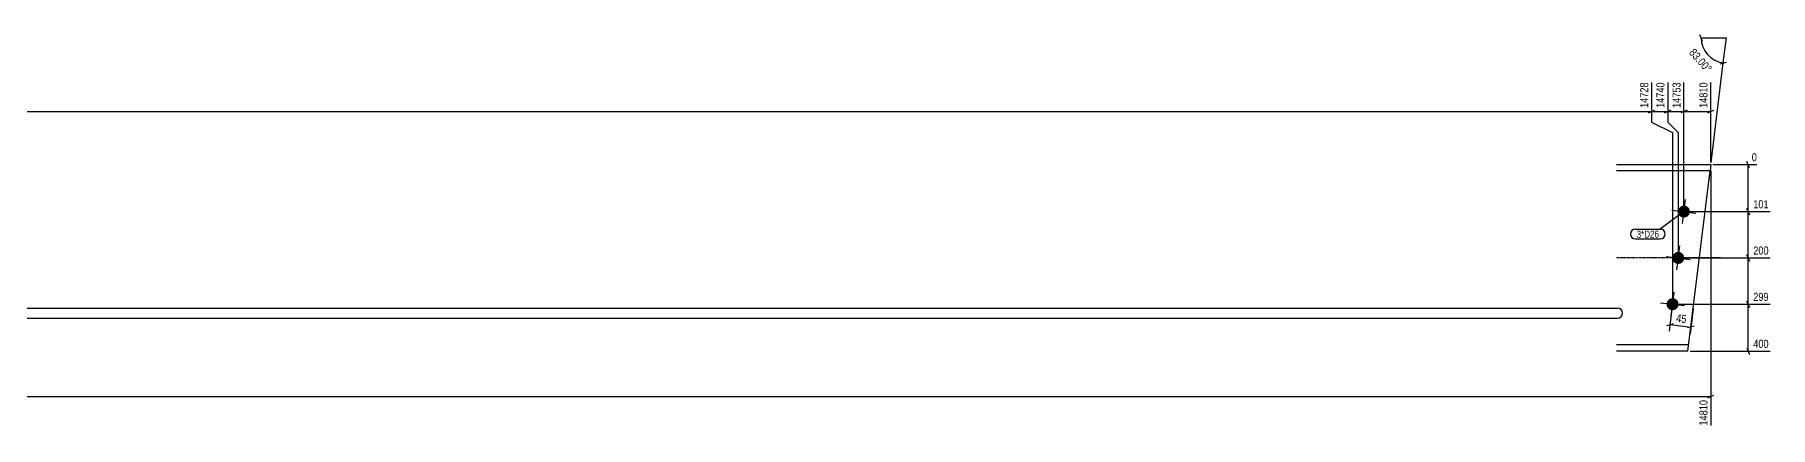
# Model space of a CAD drawing. Header units: millimetres. Extents: x 108 to 51700, y 7 to 4887.
# Drawn here: x 47974 to 51700, y 7 to 849 of the extents above; entities that cross this region are included whole.
import ezdxf

# ---------------------------------------------------------------- set-up
doc = ezdxf.new("R2010")
doc.units = ezdxf.units.MM
doc.linetypes.add('DXK_LINE_DOT2', pattern=[3.9198, 1.9599, -1.9599])
doc.linetypes.add('DXK_LINE_DOT3', pattern=[5.9187, 2.979, -0.9799, 0.9799, -0.9799])
for name, color, linetype in [('MÅLSÆTNING', 7, 'Continuous'), ('STÅL', 7, 'Continuous'), ('TEKST', 7, 'Continuous')]:
    doc.layers.add(name, color=color, linetype=linetype)
doc.styles.add('Arial Narrow', font='ARIALN.TTF', dxfattribs={"height": 0.2})

msp = doc.modelspace()

# ---------------------------------------------------------------- hatches: boundary and pattern name
at = {"layer": 'STÅL', "linetype": 'Continuous'}
for points in [[(51501.7, 471.1, -1), (51527.5, 468, -1)], [(51489.5, 371.9, -1), (51515.3, 368.7, -1)], [(51477.3, 272.6, -1), (51503.1, 269.5, -1)]]:
    msp.add_hatch(color=96, dxfattribs=at).paths.add_polyline_path(points)

# ---------------------------------------------------------------- linework, layer by layer
at = {"layer": 'MÅLSÆTNING', "color": 7, "linetype": 'Continuous'}
for p, q in [((51554.4, 835.2), (51549, 848.7)), ((51551.7, 842), (51605.7, 842)), ((51599.1, 788.4), (51605.7, 842)), ((51572.9, 574.8), (51599.1, 788.4)), ((51592.1, 786.5), (51606.1, 790.2)), ((51445.2, 746.6), (51445.2, 661.6)), ((51479.9, 746.6), (51479.9, 661.6)), ((46584.6, 684.1), (51445.2, 684.1)), ((51438.5, 681.4), (51452, 686.8)), ((51486.7, 686.8), (51473.2, 681.4)), ((51521.3, 686.8), (51507.8, 681.4)), ((51521.3, 686.8), (51507.8, 681.4)), ((51514.6, 684.1), (51572.3, 684.1)), ((51565.6, 681.4), (51579.1, 686.8)), ((51445.2, 661.6), (51490.2, 639.1)), ((51445.2, 661.6), (51490.2, 639.1)), ((51479.9, 661.6), (51502.4, 639.1)), ((51479.9, 661.6), (51502.4, 639.1)), ((51490.2, 639.1), (51490.2, 275.5)), ((51490.2, 639.1), (51490.2, 275.5)), ((51502.4, 639.1), (51502.4, 374.8)), ((51502.4, 639.1), (51502.4, 374.8)), ((51576.8, 570.3), (51671.2, 570.3)), ((51655.3, 563.5), (51649.9, 577)), ((51572.3, 557.6), (51572.3, 10.8)), ((51519.1, 469.5), (51699.7, 469.5)), ((51655.3, 462.8), (51649.9, 476.3)), ((51652.6, 370.3), (51652.6, 469.5)), ((51649.9, 377), (51655.3, 363.5)), ((51655.3, 363.5), (51649.9, 377)), ((51506.9, 370.3), (51699.7, 370.3)), ((51506.9, 370.3), (51699.7, 370.3)), ((51652.6, 271), (51652.6, 370.3)), ((51489.7, 266.6), (51483.1, 213.2)), ((51534.3, 261.1), (51527.8, 207.7)), ((51649.9, 277.8), (51655.3, 264.3)), ((51655.3, 264.3), (51649.9, 277.8)), ((51652.6, 170.3), (51652.6, 271)), ((51477.9, 225.6), (51491.9, 229.4)), ((51484.9, 227.5), (51529.5, 222)), ((51536.6, 223.9), (51522.5, 220.2)), ((51527.7, 170.3), (51699.7, 170.3)), ((51649.9, 177), (51655.3, 163.5)), ((51565.6, 70.6), (51579.1, 76)), ((46724.6, 73.3), (51572.3, 73.3))]:
    msp.add_line(p, q, dxfattribs=at)
msp.add_arc((51605.7, 842), 54, 180, 263, dxfattribs=at)
at = {"layer": 'STÅL', "color": 2, "linetype": 'Continuous'}
for p, q in [((51369.6, 570.3), (51572.3, 570.3)), ((51572.3, 570.3), (51570.7, 556.8)), ((51570.7, 556.8), (51369.6, 556.8)), ((51523.2, 170.3), (51570.7, 556.8)), ((51524.9, 183.8), (51369.6, 183.8)), ((51523.2, 170.3), (51369.6, 170.3))]:
    msp.add_line(p, q, dxfattribs=at)
at = {"layer": 'STÅL', "color": 7, "linetype": 'DXK_LINE_DOT2'}
msp.add_line((51570.5, 555.2), (51568.1, 535.8), dxfattribs=at)
at = {"layer": 'STÅL', "color": 96, "linetype": 'Continuous'}
for p, q in [((51511.4, 443.7), (51517.8, 495.4)), ((51488.8, 472.7), (51540.4, 466.4)), ((51476.6, 373.5), (51528.2, 367.1)), ((51499.2, 344.5), (51505.6, 396.1)), ((51464.4, 274.2), (51516, 267.9)), ((51487.1, 245.2), (51493.4, 296.8))]:
    msp.add_line(p, q, dxfattribs=at)
at = {"layer": 'STÅL', "color": 7, "linetype": 'DXK_LINE_DOT3'}
msp.add_line((51592.8, 370.3), (51369.6, 370.3), dxfattribs=at)

# ---------------------------------------------------------------- wipeouts: each hides what was drawn before it
at = {"color": 0}
for points in [[(51461.1, 413.6), (51461.1, 429.4), (51413.1, 429.4), (51413.1, 413.6)], [(51369.5, 244.1), (51369.5, 259.8), (46796.1, 259.8), (46796.1, 244.1)]]:
    msp.add_wipeout(points, dxfattribs=at).dxf.layer = 'TEKST'

# ---------------------------------------------------------------- next in the draw order: wipeouts: each hides what was drawn before it
for points, layer in [([(51563.4, 760.4), (51582.3, 777.1), (51538.4, 826.7), (51519.5, 810)], 'MÅLSÆTNING'), ([(51522.1, 226.3), (51525.2, 251.3), (51496.2, 254.9), (51493.2, 229.9)], 'MÅLSÆTNING'), ([(51461.1, 413.6), (51461.1, 429.4), (51413.1, 429.4), (51413.1, 413.6)], 'TEKST'), ([(51369.5, 244.1), (51369.5, 259.8), (46796.1, 259.8), (46796.1, 244.1)], 'TEKST')]:
    msp.add_wipeout(points, dxfattribs=at).dxf.layer = layer
at = {"color": 0, "linetype": 'Continuous'}
for points in [[(51441.6, 750.2), (51416.4, 750.2), (51416.4, 688.2), (51441.6, 688.2)], [(51700, 473.1), (51700, 498.3), (51659.9, 498.3), (51659.9, 473.1)], [(51700, 373.9), (51700, 399.1), (51659.9, 399.1), (51659.9, 373.9)], [(51700, 173.9), (51700, 199.1), (51659.9, 199.1), (51659.9, 173.9)], [(51568.7, 69.2), (51543.5, 69.2), (51543.5, 7.2), (51568.7, 7.2)]]:
    msp.add_wipeout(points, dxfattribs=at).dxf.layer = 'MÅLSÆTNING'

# ---------------------------------------------------------------- next in the draw order: linework, layer by layer
at = {"layer": 'MÅLSÆTNING', "color": 7, "linetype": 'Continuous'}
for p, q in [((51445.2, 746.6), (51445.2, 661.6)), ((51514.6, 474), (51514.6, 746.6)), ((51514.6, 474), (51514.6, 746.6)), ((51572.3, 574.8), (51572.3, 746.6)), ((51438.5, 681.4), (51452, 686.8)), ((51445.2, 684.1), (51479.9, 684.1)), ((51652.6, 469.5), (51652.6, 570.3)), ((51519.1, 469.5), (51699.7, 469.5)), ((51649.9, 476.3), (51655.3, 462.8)), ((51494.7, 271), (51699.7, 271)), ((51494.7, 271), (51699.7, 271))]:
    msp.add_line(p, q, dxfattribs=at)
at = {"layer": 'TEKST', "color": 7, "linetype": 'Continuous'}
for p, q in [((51514.6, 469.5), (51463.8, 432.1)), ((51410.4, 432.1), (51463.8, 432.1)), ((51410.4, 410.9), (51463.8, 410.9)), ((46793.4, 262.5), (51372.2, 262.5)), ((46793.4, 241.4), (51372.2, 241.4))]:
    msp.add_line(p, q, dxfattribs=at)
for centre, start, end in [((51410.4, 421.5), 90, 270), ((51463.8, 421.5), 270, 90), ((51372.2, 251.9), 270, 90)]:
    msp.add_arc(centre, 10.6, start, end, dxfattribs=at)

# ---------------------------------------------------------------- next in the draw order: texts
at = {"layer": 'MÅLSÆTNING', "color": 3, "style": 'Arial Narrow'}
for s, rotation, p in [('83.00°', -48.5009, (51524.6, 809.6)), ('45', -7.0015, (51497.2, 233))]:
    msp.add_text(s, height=17.18, rotation=rotation, dxfattribs=at).set_placement(p)
at = {"layer": 'MÅLSÆTNING', "color": 3, "linetype": 'Continuous', "style": 'Arial Narrow'}
for s, p in [('14728', (51438, 691.8)), ('14810', (51565.1, 10.8))]:
    msp.add_text(s, height=17.18, rotation=90.0002, dxfattribs=at).set_placement(p)
for s, p in [('101', (51663.5, 476.7)), ('200', (51663.5, 377.5)), ('400', (51663.5, 177.5))]:
    msp.add_text(s, height=17.18, dxfattribs=at).set_placement(p)
at = {"layer": 'TEKST', "color": 3, "style": 'Arial Narrow'}
msp.add_text('3*D26', height=15.03, dxfattribs=at).set_placement((51413.1, 413.6))

# ---------------------------------------------------------------- next in the draw order: wipeouts: each hides what was drawn before it
at = {"color": 0, "linetype": 'Continuous'}
for points in [[(51476.3, 750.2), (51451.1, 750.2), (51451.1, 688.2), (51476.3, 688.2)], [(51568.7, 750.2), (51543.5, 750.2), (51543.5, 688.2), (51568.7, 688.2)], [(51674.8, 573.9), (51674.8, 599.1), (51656.6, 599.1), (51656.6, 573.9)], [(51700, 274.6), (51700, 299.8), (51659.9, 299.8), (51659.9, 274.6)]]:
    msp.add_wipeout(points, dxfattribs=at).dxf.layer = 'MÅLSÆTNING'

# ---------------------------------------------------------------- next in the draw order: linework, layer by layer
at = {"layer": 'MÅLSÆTNING', "color": 7, "linetype": 'Continuous'}
for p, q in [((51479.9, 746.6), (51479.9, 661.6)), ((51473.2, 681.4), (51486.7, 686.8)), ((51479.9, 684.1), (51514.6, 684.1))]:
    msp.add_line(p, q, dxfattribs=at)

# ---------------------------------------------------------------- next in the draw order: texts
at = {"layer": 'MÅLSÆTNING', "color": 3, "linetype": 'Continuous', "style": 'Arial Narrow'}
for s, p in [('14740', (51472.7, 691.8)), ('14810', (51565.1, 691.8))]:
    msp.add_text(s, height=17.18, rotation=90.0002, dxfattribs=at).set_placement(p)
for s, height, p in [('0', 17.2, (51660.2, 577.5)), ('299', 17.18, (51663.5, 278.2))]:
    msp.add_text(s, height=height, dxfattribs=at).set_placement(p)

# ---------------------------------------------------------------- next in the draw order: wipeouts: each hides what was drawn before it
at = {"color": 0, "linetype": 'Continuous'}
msp.add_wipeout([(51511, 750.2), (51485.8, 750.2), (51485.8, 688.2), (51511, 688.2)], dxfattribs=at).dxf.layer = 'MÅLSÆTNING'

# ---------------------------------------------------------------- next in the draw order: texts
at = {"layer": 'MÅLSÆTNING', "color": 3, "linetype": 'Continuous', "style": 'Arial Narrow'}
msp.add_text('14753', height=17.18, rotation=90.0002, dxfattribs=at).set_placement((51507.4, 691.8))

doc.saveas('drawing.dxf')
